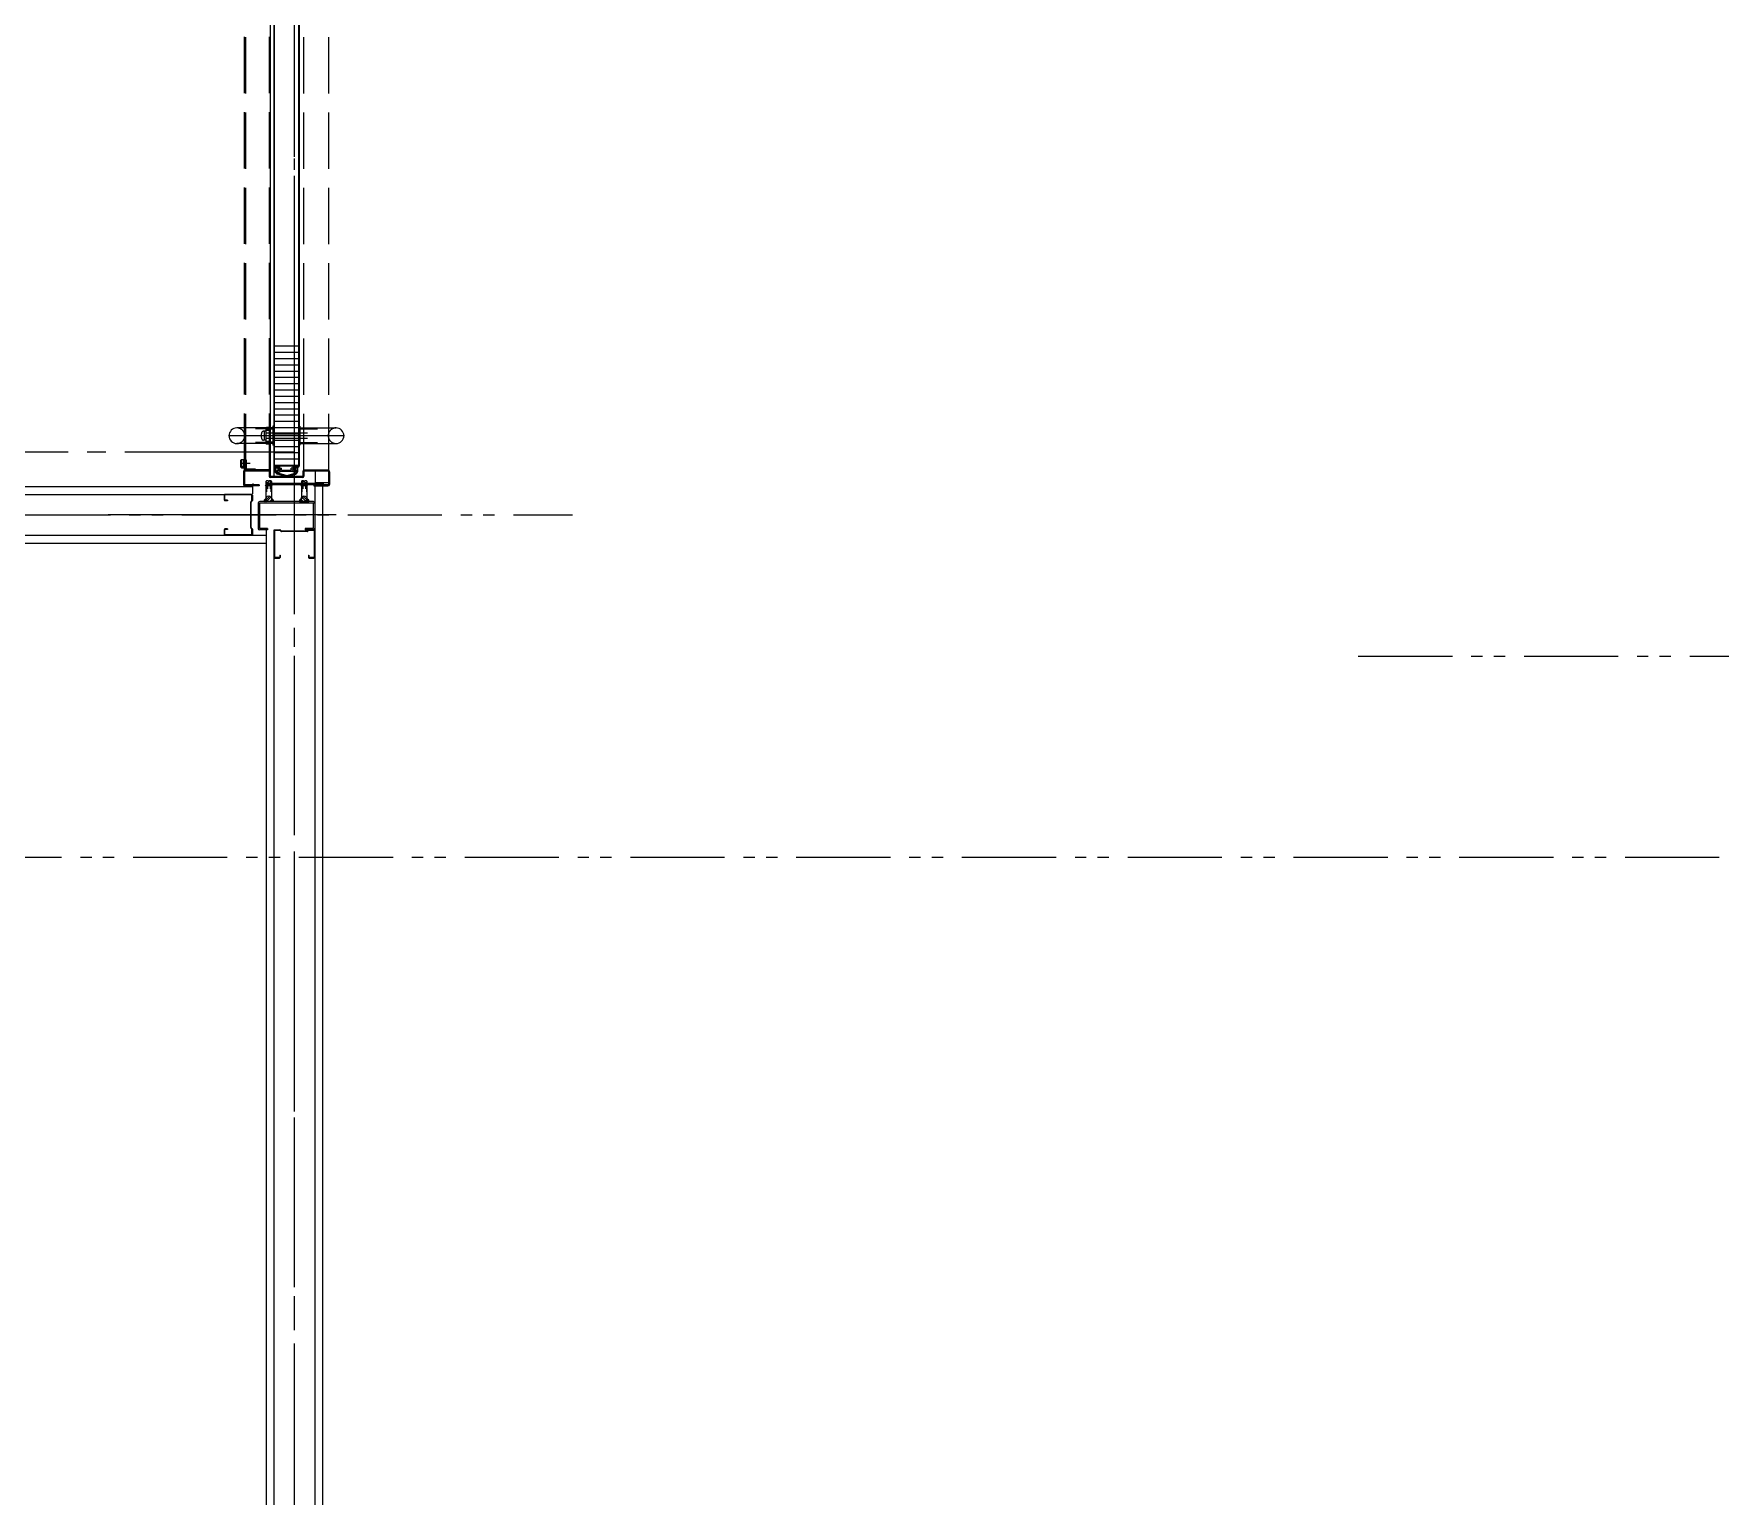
# Model space of a CAD drawing. Units: millimetres at full size. Extents: x -12803 to 120774, y -9413 to 101127.
# Drawn here: x 81859 to 84545, y 10533 to 12863 of the extents above; entities that cross this region are included whole.
import ezdxf

# ---------------------------------------------------------------- set-up
doc = ezdxf.new("R2010")
doc.units = ezdxf.units.MM
doc.header["$LTSCALE"] = 30
for name, pattern in [('CHAIN2', [12, 9, -1, 1, -1]), ('DASHED3', [4, 3, -1]), ('DOUBLE_CHAIN1', [8.8, 5, -1, 0.6, -0.6, 0.6, -1])]:
    doc.linetypes.add(name, pattern=pattern)
doc.layers.add('0-0_NoName', color=7, linetype='Continuous')
for name, color, linetype, lineweight in [('2-0_通芯', 7, 'DOUBLE_CHAIN1', 15), ('2-2_間仕切り芯', 7, 'DOUBLE_CHAIN1', 15), ('2-3_間仕切り', 7, 'Continuous', 15), ('2-A_建具', 7, 'Continuous', 15), ('3-2_AIHO08-壁芯', 7, 'CHAIN2', 15)]:
    doc.layers.add(name, color=color, linetype=linetype, lineweight=lineweight)

# ---------------------------------------------------------------- blocks, each defined once
blk = doc.blocks.new('グループ部品-732')
at = {"layer": '2-0_通芯'}
blk.add_line((74361.66, 11551.41), (120774.36, 11551.41), dxfattribs=at)
at = {"layer": '2-2_間仕切り芯'}
for p, q in [((82274.36, 20799.98), (82274.36, 5670.44)), ((77079.36, 12096.41), (82717.65, 12096.41)), ((83968.72, 11871.41), (92121.08, 11871.41))]:
    blk.add_line(p, q, dxfattribs=at)
at = {"layer": '2-3_間仕切り'}
for p, q in [((81689.36, 12141.41), (82207.76, 12141.41)), ((82306.86, 12142.41), (82306.86, 8986.41)), ((82319.36, 12142.41), (82319.36, 8986.41)), ((81689.36, 12128.91), (82207.76, 12128.91)), ((81689.36, 12063.91), (82229.36, 12063.91)), ((82229.36, 12072.41), (82229.36, 9328.91)), ((82241.86, 12072.41), (82241.86, 8986.41)), ((81689.36, 12051.41), (82229.36, 12051.41))]:
    blk.add_line(p, q, dxfattribs=at)
at = {"layer": '2-A_建具'}
for p, q in [((82242.46, 13121.41), (82242.46, 12173.41)), ((82281.26, 13121.41), (82281.26, 12173.41)), ((82281.86, 13121.11), (82281.86, 12173.71)), ((82235.86, 13097.41), (82235.86, 12157.41)), ((82241.86, 13103.81), (82241.86, 12157.41)), ((82241.86, 12373.78), (82241.86, 12173.71)), ((82281.26, 12364.91), (82242.46, 12364.91)), ((82281.26, 12354.91), (82242.46, 12354.91)), ((82281.26, 12344.91), (82242.46, 12344.91)), ((82281.26, 12334.91), (82242.46, 12334.91)), ((82281.26, 12324.91), (82242.46, 12324.91)), ((82281.26, 12314.91), (82242.46, 12314.91)), ((82281.26, 12304.91), (82242.46, 12304.91)), ((82281.26, 12294.91), (82242.46, 12294.91)), ((82281.26, 12284.91), (82242.46, 12284.91)), ((82281.26, 12274.91), (82242.46, 12274.91)), ((82281.26, 12264.91), (82242.46, 12264.91)), ((82281.26, 12254.91), (82242.46, 12254.91)), ((82354.36, 12222.41), (82169.36, 12222.41)), ((82240.36, 12234.91), (82182.86, 12234.91)), ((82240.36, 12237.41), (82240.36, 12207.41)), ((82241.86, 12237.41), (82240.36, 12237.41)), ((82281.26, 12244.91), (82242.46, 12244.91)), ((82281.26, 12234.91), (82242.46, 12234.91)), ((82281.86, 12237.41), (82283.36, 12237.41)), ((82281.86, 12237.41), (82281.86, 12207.41)), ((82283.36, 12237.41), (82283.36, 12207.41)), ((82283.36, 12234.91), (82340.86, 12234.91)), ((82240.36, 12209.91), (82182.86, 12209.91)), ((82241.86, 12207.41), (82240.36, 12207.41)), ((82281.26, 12214.91), (82242.46, 12214.91)), ((82281.26, 12204.91), (82242.46, 12204.91)), ((82281.26, 12194.91), (82242.46, 12194.91)), ((82274.36, 12196.13), (82274.36, 12003.03)), ((82281.86, 12207.41), (82283.36, 12207.41)), ((82283.36, 12209.91), (82340.86, 12209.91)), ((82233.46, 12167.41), (82195.76, 12167.41)), ((82281.26, 12184.91), (82242.46, 12184.91)), ((82281.26, 12174.91), (82242.46, 12174.91)), ((82249.36, 12173.41), (82242.46, 12173.41)), ((82242.61, 12173.91), (82242.61, 12174.41)), ((82249.36, 12172.81), (82242.76, 12172.81)), ((82243.86, 12172.41), (82247.86, 12172.41)), ((82243.86, 12166.19), (82243.86, 12172.41)), ((82245.06, 12171.21), (82247.86, 12171.21)), ((82245.06, 12168.41), (82245.06, 12171.21)), ((82247.86, 12171.21), (82247.86, 12172.41)), ((82247.86, 12171.06), (82247.86, 12167.91)), ((82247.86, 12167.41), (82252.11, 12167.41)), ((82247.86, 12166.41), (82247.86, 12167.41)), ((82248.36, 12167.41), (82249.86, 12167.91)), ((82248.7, 12172.05), (82250.36, 12172.41)), ((82248.86, 12171.06), (82250.96, 12171.52)), ((82249.11, 12169.11), (82249.11, 12170.41)), ((82249.36, 12172.81), (82249.36, 12173.41)), ((82249.61, 12170.91), (82254.11, 12170.91)), ((82249.61, 12168.61), (82252.11, 12168.61)), ((82250.36, 12172.41), (82250.36, 12173.91)), ((82251.36, 12172.01), (82251.36, 12173.91)), ((82272.36, 12173.91), (82251.36, 12173.91)), ((82252.11, 12167.41), (82252.11, 12168.61)), ((82254.11, 12167.41), (82254.11, 12170.91)), ((82254.11, 12167.41), (82269.61, 12167.41)), ((82269.61, 12167.41), (82269.61, 12170.91)), ((82274.11, 12170.91), (82269.61, 12170.91)), ((82271.61, 12167.41), (82271.61, 12168.61)), ((82274.11, 12168.61), (82271.61, 12168.61)), ((82272.36, 12172.01), (82272.36, 12173.91)), ((82274.86, 12171.06), (82272.75, 12171.52)), ((82276.11, 12173.91), (82273.36, 12173.91)), ((82273.36, 12172.41), (82273.36, 12173.91)), ((82275.02, 12172.05), (82273.36, 12172.41)), ((82274.36, 12172.81), (82274.36, 12173.41)), ((82281.26, 12173.41), (82274.36, 12173.41)), ((82280.96, 12172.81), (82274.36, 12172.81)), ((82274.61, 12169.11), (82274.61, 12170.41)), ((82279.86, 12172.41), (82275.86, 12172.41)), ((82275.86, 12171.21), (82275.86, 12172.41)), ((82278.66, 12171.21), (82275.86, 12171.21)), ((82275.86, 12171.06), (82275.86, 12167.91)), ((82276.11, 12173.41), (82276.11, 12173.91)), ((82278.66, 12168.41), (82278.66, 12171.21)), ((82279.86, 12166.19), (82279.86, 12172.41)), ((82281.11, 12173.91), (82281.11, 12174.41)), ((82307.56, 12167.41), (82288.86, 12167.41)), ((82327.96, 12167.41), (82290.26, 12167.41)), ((82193.36, 12165.01), (82193.36, 12144.81)), ((82234.26, 12165.81), (82194.96, 12165.81)), ((82194.96, 12165.81), (82194.96, 12144.01)), ((82218.36, 12144.01), (82194.96, 12144.01)), ((82218.36, 12142.41), (82195.76, 12142.41)), ((82207.76, 12142.41), (82207.76, 12129.91)), ((82208.36, 12146.31), (82208.36, 12144.01)), ((82218.36, 12144.01), (82218.36, 12142.41)), ((82229.15, 12149.31), (82229.15, 12121.91)), ((82230.15, 12148.16), (82230.15, 12132.9)), ((82231.65, 12147.82), (82231.65, 12137.56)), ((82233.75, 12144.01), (82233.65, 12144.01)), ((82234.26, 12165.81), (82234.26, 12158.21)), ((82235.65, 12150.8), (82235.65, 12137.56)), ((82235.86, 12165.01), (82235.86, 12157.41)), ((82287.06, 12155.81), (82236.66, 12155.81)), ((82237.15, 12150.47), (82237.15, 12132.9)), ((82238.15, 12149.31), (82238.15, 12121.91)), ((82245.36, 12166.41), (82247.86, 12166.41)), ((82245.36, 12164.91), (82251.86, 12164.91)), ((82261.31, 12157.49), (82247.5, 12161.38)), ((82261.31, 12159.04), (82247.91, 12162.83)), ((82251.86, 12164.91), (82251.86, 12165.91)), ((82251.86, 12165.91), (82271.86, 12165.91)), ((82262.4, 12159.04), (82275.81, 12162.83)), ((82262.4, 12157.49), (82276.21, 12161.38)), ((82271.86, 12164.91), (82271.86, 12165.91)), ((82278.36, 12164.91), (82271.86, 12164.91)), ((82278.36, 12166.41), (82275.86, 12166.41)), ((82285.56, 12149.31), (82285.56, 12121.91)), ((82286.56, 12150.47), (82286.56, 12132.9)), ((82288.06, 12150.8), (82288.06, 12137.56)), ((82289.46, 12165.81), (82289.46, 12158.21)), ((82328.76, 12165.81), (82289.46, 12165.81)), ((82289.96, 12144.01), (82290.06, 12144.01)), ((82292.06, 12147.82), (82292.06, 12137.56)), ((82293.56, 12148.16), (82293.56, 12132.9)), ((82294.56, 12149.31), (82294.56, 12121.91)), ((82305.36, 12144.01), (82305.36, 12142.41)), ((82328.76, 12144.01), (82305.36, 12144.01)), ((82305.36, 12142.41), (82327.96, 12142.41)), ((82320.36, 12146.31), (82320.36, 12144.01)), ((82328.76, 12165.81), (82328.76, 12144.01)), ((82330.36, 12165.01), (82330.36, 12144.81)), ((82162.76, 12127.71), (82162.76, 12120.11)), ((82163.56, 12120.01), (82163.56, 12127.81)), ((82206.66, 12128.11), (82163.86, 12128.11)), ((82167.76, 12119.71), (82163.86, 12119.71)), ((82206.56, 12128.91), (82163.96, 12128.91)), ((82167.76, 12118.91), (82163.96, 12118.91)), ((82167.76, 12119.71), (82167.76, 12118.91)), ((82204.96, 12076.08), (82204.96, 12116.74)), ((82206.87, 12119.15), (82205.31, 12117.59)), ((82205.76, 12076.03), (82205.76, 12116.79)), ((82207.4, 12118.56), (82205.84, 12117)), ((82206.96, 12119.37), (82206.96, 12127.81)), ((82207.76, 12127.71), (82207.76, 12119.41)), ((82216.86, 12115.01), (82216.86, 12074.81)), ((82219.16, 12114.61), (82219.16, 12075.21)), ((82304.46, 12117.41), (82219.26, 12117.41)), ((82304.06, 12115.11), (82219.66, 12115.11)), ((82226.18, 12117.8), (82229.27, 12120.89)), ((82241.11, 12117.41), (82226.19, 12117.41)), ((82226.21, 12118.54), (82229.17, 12121.5)), ((82226.47, 12119.51), (82228.56, 12121.6)), ((82226.5, 12117.41), (82229.43, 12120.35)), ((82227.21, 12117.41), (82229.65, 12119.85)), ((82227.91, 12117.41), (82229.91, 12119.41)), ((82228.62, 12117.41), (82230.22, 12119.01)), ((82229.33, 12117.41), (82230.56, 12118.64)), ((82229.56, 12120.04), (82235.52, 12126.01)), ((82230.03, 12117.41), (82230.94, 12118.32)), ((82230.74, 12117.41), (82231.37, 12118.03)), ((82230.78, 12118.44), (82237.12, 12124.78)), ((82231.45, 12117.41), (82231.83, 12117.79)), ((82235.86, 12117.41), (82235.47, 12117.79)), ((82236.56, 12117.41), (82235.94, 12118.03)), ((82237.27, 12117.41), (82236.36, 12118.32)), ((82237.98, 12117.41), (82236.75, 12118.64)), ((82238.69, 12117.41), (82237.09, 12119.01)), ((82239.39, 12117.41), (82237.39, 12119.41)), ((82240.1, 12117.41), (82237.66, 12119.85)), ((82240.81, 12117.41), (82237.87, 12120.35)), ((82241.13, 12117.8), (82238.04, 12120.89)), ((82241.09, 12118.54), (82238.13, 12121.5)), ((82240.83, 12119.51), (82238.74, 12121.6)), ((82282.58, 12117.8), (82285.68, 12120.89)), ((82282.6, 12117.41), (82297.52, 12117.41)), ((82282.62, 12118.54), (82285.58, 12121.5)), ((82282.88, 12119.51), (82284.97, 12121.6)), ((82282.91, 12117.41), (82285.84, 12120.35)), ((82283.61, 12117.41), (82286.06, 12119.85)), ((82284.32, 12117.41), (82286.32, 12119.41)), ((82285.03, 12117.41), (82286.62, 12119.01)), ((82285.73, 12117.41), (82286.97, 12118.64)), ((82286.44, 12117.41), (82287.35, 12118.32)), ((82292.93, 12118.44), (82286.59, 12124.78)), ((82287.15, 12117.41), (82287.77, 12118.03)), ((82287.86, 12117.41), (82288.24, 12117.79)), ((82294.16, 12120.04), (82288.19, 12126.01)), ((82292.26, 12117.41), (82291.88, 12117.79)), ((82292.97, 12117.41), (82292.35, 12118.03)), ((82293.68, 12117.41), (82292.77, 12118.32)), ((82294.39, 12117.41), (82293.15, 12118.64)), ((82295.09, 12117.41), (82293.5, 12119.01)), ((82295.8, 12117.41), (82293.8, 12119.41)), ((82296.51, 12117.41), (82294.06, 12119.85)), ((82297.21, 12117.41), (82294.28, 12120.35)), ((82297.53, 12117.8), (82294.44, 12120.89)), ((82297.5, 12118.54), (82294.54, 12121.5)), ((82297.24, 12119.51), (82295.15, 12121.6)), ((82304.56, 12114.61), (82304.56, 12075.21)), ((82306.86, 12115.01), (82306.86, 12074.81)), ((82341.01, 12096.41), (81977.89, 12096.41)), ((82162.76, 12072.71), (82162.76, 12065.11)), ((82163.56, 12065.01), (82163.56, 12072.81)), ((82167.76, 12073.11), (82163.86, 12073.11)), ((82206.66, 12064.71), (82163.86, 12064.71)), ((82167.76, 12073.91), (82163.96, 12073.91)), ((82206.56, 12063.91), (82163.96, 12063.91)), ((82167.76, 12073.91), (82167.76, 12073.11)), ((82205.31, 12075.23), (82206.87, 12073.67)), ((82205.84, 12075.82), (82207.4, 12074.26)), ((82206.96, 12065.01), (82206.96, 12073.45)), ((82207.76, 12073.41), (82207.76, 12065.11)), ((82231.86, 12072.41), (82219.26, 12072.41)), ((82231.86, 12074.71), (82219.66, 12074.71)), ((82231.86, 12074.71), (82231.86, 12072.41)), ((82241.86, 12063.91), (82241.86, 12028.61)), ((82242.66, 12071.31), (82242.66, 12028.51)), ((82251.4, 12071.61), (82242.96, 12071.61)), ((82243.06, 12072.41), (82251.36, 12072.41)), ((82251.61, 12071.52), (82253.17, 12069.96)), ((82252.21, 12072.06), (82253.77, 12070.5)), ((82294.73, 12070.41), (82253.98, 12070.41)), ((82294.69, 12069.61), (82254.02, 12069.61)), ((82291.86, 12074.71), (82291.86, 12072.41)), ((82304.06, 12074.71), (82291.86, 12074.71)), ((82305.66, 12072.41), (82291.86, 12072.41)), ((82294.94, 12070.5), (82296.5, 12072.06)), ((82295.54, 12069.96), (82297.1, 12071.52)), ((82305.76, 12071.61), (82297.31, 12071.61)), ((82306.06, 12071.31), (82306.06, 12028.51)), ((82306.86, 12071.21), (82306.86, 12028.61)), ((82250.76, 12028.21), (82242.96, 12028.21)), ((82243.06, 12027.41), (82250.66, 12027.41)), ((82251.06, 12032.41), (82251.06, 12028.51)), ((82251.06, 12032.41), (82251.86, 12032.41)), ((82251.86, 12032.41), (82251.86, 12028.61)), ((82296.86, 12032.41), (82296.86, 12028.61)), ((82296.86, 12032.41), (82297.66, 12032.41)), ((82297.66, 12032.41), (82297.66, 12028.51)), ((82305.76, 12028.21), (82297.96, 12028.21)), ((82298.06, 12027.41), (82305.66, 12027.41))]:
    blk.add_line(p, q, dxfattribs=at)
at = {"layer": '2-A_建具', "linetype": 'DASHED3'}
for p, q in [((82195.16, 12167.91), (82195.16, 13097.41)), ((82196.36, 13097.41), (82196.36, 12167.91)), ((82234.86, 12167.91), (82234.86, 13097.41)), ((82288.86, 13097.41), (82288.86, 12167.41)), ((82328.56, 13097.41), (82328.56, 12147.41)), ((82240.36, 12233.41), (82212.49, 12233.41)), ((82228.86, 12229.41), (82225.2, 12229.41)), ((82226.86, 12215.41), (82226.86, 12229.41)), ((82228.86, 12234.71), (82228.86, 12234.91)), ((82228.86, 12234.71), (82235.86, 12234.71)), ((82228.86, 12234.71), (82230.86, 12232.71)), ((82228.86, 12231.91), (82228.86, 12212.91)), ((82295.57, 12226.41), (82228.86, 12226.41)), ((82240.36, 12232.91), (82229.86, 12232.91)), ((82230.86, 12232.71), (82230.86, 12230.33)), ((82232.36, 12235.51), (82232.36, 12230.33)), ((82235.86, 12234.71), (82233.86, 12232.71)), ((82233.86, 12232.71), (82233.86, 12230.33)), ((82235.86, 12234.71), (82235.86, 12234.91)), ((82281.26, 12224.91), (82242.46, 12224.91)), ((82283.36, 12233.41), (82311.22, 12233.41)), ((82240.36, 12211.41), (82212.49, 12211.41)), ((82228.86, 12215.41), (82225.2, 12215.41)), ((82228.86, 12218.41), (82295.57, 12218.41)), ((82228.86, 12210.11), (82230.86, 12212.11)), ((82228.86, 12210.11), (82228.86, 12209.91)), ((82228.86, 12210.11), (82235.86, 12210.11)), ((82240.36, 12211.91), (82229.86, 12211.91)), ((82230.86, 12212.11), (82230.86, 12214.49)), ((82232.36, 12214.49), (82232.36, 12209.31)), ((82233.86, 12212.11), (82233.86, 12214.49)), ((82235.86, 12210.11), (82233.86, 12212.11)), ((82235.86, 12210.11), (82235.86, 12209.91)), ((82283.36, 12211.41), (82311.22, 12211.41)), ((82204.15, 12177.91), (82188.5, 12177.91)), ((82189.36, 12172.41), (82189.36, 12183.41)), ((82190.36, 12171.41), (82189.36, 12172.41)), ((82190.36, 12184.41), (82193.86, 12184.41)), ((82190.36, 12174.91), (82190.86, 12174.91)), ((82190.36, 12174.41), (82191.36, 12174.41)), ((82190.36, 12173.91), (82191.86, 12173.91)), ((82190.36, 12173.41), (82192.36, 12173.41)), ((82190.36, 12172.91), (82192.86, 12172.91)), ((82190.36, 12172.41), (82193.36, 12172.41)), ((82190.36, 12171.91), (82193.86, 12171.91)), ((82190.36, 12171.41), (82193.86, 12171.41)), ((82194.36, 12183.91), (82193.86, 12184.41)), ((82193.86, 12171.41), (82193.86, 12184.41)), ((82194.36, 12171.91), (82193.86, 12171.41)), ((82194.36, 12171.91), (82194.36, 12183.91)), ((82194.36, 12182.91), (82195.16, 12182.91)), ((82195.16, 12179.91), (82194.36, 12179.91)), ((82195.16, 12175.91), (82194.36, 12175.91)), ((82194.36, 12172.91), (82195.16, 12172.91)), ((82234.86, 12167.91), (82195.16, 12167.91)), ((82197.96, 12183.41), (82196.36, 12183.41)), ((82197.96, 12169.01), (82197.96, 12183.41)), ((82212.36, 12169.01), (82197.96, 12169.01)), ((82212.36, 12169.01), (82212.36, 12167.41)), ((82307.56, 12167.41), (82307.56, 12147.41)), ((82320.36, 12146.31), (82208.36, 12146.31)), ((82320.36, 12144.01), (82208.36, 12144.01)), ((82328.56, 12147.41), (82307.56, 12147.41))]:
    blk.add_line(p, q, dxfattribs=at)
blk.add_lwpolyline([(82189.36, 12183.41), (82190.36, 12184.41), (82190.36, 12171.41)], dxfattribs=at)
at = {"layer": '2-A_建具'}
for points in [[(82245.36, 12164.91), (82245.36, 12167.41), (82245.06, 12168.41)], [(82247.61, 12173.41), (82247.61, 12173.91), (82250.36, 12173.91)], [(82250.36, 12168.41), (82248.86, 12168.41), (82248.86, 12171.06)], [(82261.56, 12174.91), (82261.86, 12174.61), (82262.16, 12174.91)], [(82275.86, 12166.41), (82275.86, 12167.41), (82271.61, 12167.41)], [(82273.36, 12168.41), (82274.86, 12168.41), (82274.86, 12171.06)], [(82278.36, 12164.91), (82278.36, 12167.41), (82278.66, 12168.41)], [(82287.86, 12165.01), (82287.86, 12157.41), (82235.86, 12157.41)]]:
    blk.add_lwpolyline(points, dxfattribs=at)
for centre in [(82233.65, 12121.91), (82290.06, 12121.91)]:
    blk.add_circle(centre, 4.5, dxfattribs=at)
for centre, radius, start, end in [((82182.86, 12222.41), 12.5, 90, 270), ((82340.86, 12222.41), 12.5, 270, 90), ((82195.76, 12165.01), 2.4, 90, 180), ((82233.46, 12165.01), 2.4, 0, 90), ((82242.76, 12173.71), 0.9, 180, 270), ((82243.11, 12174.41), 0.5, 89.99996, 180.00004), ((82243.11, 12173.91), 0.5, 179.99996, 270.00004), ((82248.86, 12171.06), 1, 99.21899, 180), ((82248.36, 12167.91), 0.5, 180, 270), ((82249.61, 12170.41), 0.5, 90, 180), ((82249.61, 12169.11), 0.5, 180, 270), ((82250.36, 12167.91), 0.5, 180, 270), ((82250.36, 12167.91), 0.5, 0, 90), ((82250.86, 12172.01), 0.5, 282.33073, 0), ((82272.86, 12172.01), 0.5, 180, 257.66927), ((82273.36, 12167.91), 0.5, 90, 180), ((82273.36, 12167.91), 0.5, 180, 270), ((82274.11, 12170.41), 0.5, 0, 90), ((82274.11, 12169.11), 0.5, 270, 0), ((82274.86, 12171.06), 1, 0, 80.78101), ((82275.36, 12167.91), 0.5, 270, 0), ((82280.61, 12174.41), 0.5, 359.99996, 90.00004), ((82280.61, 12173.91), 0.5, 269.99996, 0.00004), ((82280.96, 12173.71), 0.9, 270, 0), ((82290.26, 12165.01), 2.4, 96.11992, 180), ((82327.96, 12165.01), 2.4, 0, 88.47871), ((82195.76, 12144.81), 2.4, 180, 270), ((82229.15, 12144.01), 1, 180, 0), ((82231.4, 12148.37), 2.44, 22.61986, 157.38014), ((82231.4, 12150.25), 2.44, 202.61986, 337.38014), ((82230.95, 12144.01), 1, 205.84193, 0), ((82232.75, 12144.01), 1, 205.84193, 0), ((82235.9, 12148.37), 2.44, 22.61986, 157.38014), ((82234.55, 12144.01), 1, 205.84193, 0), ((82236.66, 12158.21), 2.4, 180, 270), ((82236.35, 12144.01), 1, 205.84193, 0), ((82238.15, 12144.01), 1, 205.84193, 0), ((82248.86, 12166.19), 5, 180, 254.24546), ((82248.86, 12166.19), 3.5, 201.53229, 254.24546), ((82261.86, 12160.97), 2, 254.24546, 285.75454), ((82261.86, 12159.41), 2, 254.24546, 285.75454), ((82274.86, 12166.19), 3.5, 285.75454, 338.46771), ((82274.86, 12166.19), 5, 285.75454, 0), ((82285.56, 12144.01), 1, 180, 334.15807), ((82287.81, 12148.37), 2.44, 22.61986, 157.38014), ((82287.36, 12144.01), 1, 180, 334.15807), ((82287.06, 12158.21), 2.4, 270, 0), ((82289.16, 12144.01), 1, 180, 334.15807), ((82290.96, 12144.01), 1, 180, 334.15807), ((82292.31, 12148.37), 2.44, 22.61986, 157.38014), ((82292.31, 12150.25), 2.44, 202.61986, 337.38014), ((82292.76, 12144.01), 1, 180, 334.15807), ((82294.56, 12144.01), 1, 180, 0), ((82327.96, 12144.81), 2.4, 270, 0), ((82163.96, 12127.71), 1.2, 90, 180), ((82163.96, 12120.11), 1.2, 180, 270), ((82163.86, 12127.81), 0.3, 90, 180), ((82163.86, 12120.01), 0.3, 180, 270), ((82206.16, 12116.74), 1.2, 135, 180), ((82206.06, 12116.79), 0.3, 135, 180), ((82206.56, 12127.71), 1.2, 0, 90), ((82206.66, 12127.81), 0.3, 0, 90), ((82206.66, 12119.37), 0.3, 315, 0), ((82206.56, 12119.41), 1.2, 315, 0), ((82219.26, 12115.01), 2.4, 90, 180), ((82219.66, 12114.61), 0.5, 90, 180), ((82230.19, 12117.98), 4.02, 104.9838, 188.17994), ((82237.11, 12117.98), 4.02, 351.82006, 75.0162), ((82286.6, 12117.98), 4.02, 104.9838, 188.17994), ((82293.52, 12117.98), 4.02, 351.82006, 75.0162), ((82304.06, 12114.61), 0.5, 0, 90), ((82304.46, 12115.01), 2.4, 0, 90), ((82163.96, 12072.71), 1.2, 90, 180), ((82163.96, 12065.11), 1.2, 180, 270), ((82163.86, 12072.81), 0.3, 90, 180), ((82163.86, 12065.01), 0.3, 180, 270), ((82206.16, 12076.08), 1.2, 180, 225), ((82206.06, 12076.03), 0.3, 180, 225), ((82206.56, 12065.11), 1.2, 270, 0), ((82206.66, 12065.01), 0.3, 270, 0), ((82206.66, 12073.45), 0.3, 0, 45), ((82206.56, 12073.41), 1.2, 0, 45), ((82219.26, 12074.81), 2.4, 180, 270), ((82219.66, 12075.21), 0.5, 180, 270), ((82243.06, 12071.21), 1.2, 90, 180), ((82242.96, 12071.31), 0.3, 90, 180), ((82251.36, 12071.21), 1.2, 45, 90), ((82251.4, 12071.31), 0.3, 45, 90), ((82254.02, 12070.81), 1.2, 225, 270), ((82253.98, 12070.71), 0.3, 225, 270), ((82294.69, 12070.81), 1.2, 270, 315), ((82294.73, 12070.71), 0.3, 270, 315), ((82297.35, 12071.21), 1.2, 90, 135), ((82297.31, 12071.31), 0.3, 90, 135), ((82304.06, 12075.21), 0.5, 270, 0), ((82304.46, 12074.81), 2.4, 270, 0), ((82305.66, 12071.21), 1.2, 0, 90), ((82305.76, 12071.31), 0.3, 0, 90), ((82243.06, 12028.61), 1.2, 180, 270), ((82242.96, 12028.51), 0.3, 180, 270), ((82250.66, 12028.61), 1.2, 270, 0), ((82250.76, 12028.51), 0.3, 270, 0), ((82298.06, 12028.61), 1.2, 180, 270), ((82297.96, 12028.51), 0.3, 180, 270), ((82305.66, 12028.61), 1.2, 270, 0), ((82305.76, 12028.51), 0.3, 270, 0)]:
    blk.add_arc(centre, radius, start, end, dxfattribs=at)
at = {"layer": '2-A_建具', "linetype": 'DASHED3'}
for centre, radius, start, end in [((82182.86, 12222.41), 12.5, 270, 90), ((82239.66, 12222.41), 18, 164.53399, 195.46601), ((82225.2, 12226.41), 3, 90, 164.53399), ((82232.36, 12225), 10.51, 70.54484, 109.45516), ((82229.86, 12231.91), 1, 90, 180), ((82340.86, 12222.41), 12.5, 90, 270), ((82225.2, 12218.41), 3, 195.46601, 270), ((82229.86, 12212.91), 1, 180, 270), ((82232.36, 12219.82), 10.51, 250.54484, 289.45516), ((82198.76, 12169.81), 2.4, 180, 270)]:
    blk.add_arc(centre, radius, start, end, dxfattribs=at)
at = {"layer": '3-2_AIHO08-壁芯'}
blk.add_line((82274.36, 12196.41), (79299.36, 12196.41), dxfattribs=at)
blk.add_lwpolyline([(82274.36, 19596.41), (82274.36, 13296.41), (82274.36, 6996.41)], dxfattribs=at)
blk = doc.blocks.new('グループ部品-763')
at = {"layer": '2-A_建具'}
for p, q in [((82242.46, 13121.41), (82242.46, 12173.41)), ((82281.26, 13121.41), (82281.26, 12173.41)), ((82281.86, 13121.11), (82281.86, 12173.71)), ((82235.86, 13097.41), (82235.86, 12157.41)), ((82241.86, 13103.81), (82241.86, 12157.41)), ((82241.86, 12373.78), (82241.86, 12173.71)), ((82281.26, 12364.91), (82242.46, 12364.91)), ((82281.26, 12354.91), (82242.46, 12354.91)), ((82281.26, 12344.91), (82242.46, 12344.91)), ((82281.26, 12334.91), (82242.46, 12334.91)), ((82281.26, 12324.91), (82242.46, 12324.91)), ((82281.26, 12314.91), (82242.46, 12314.91)), ((82281.26, 12304.91), (82242.46, 12304.91)), ((82281.26, 12294.91), (82242.46, 12294.91)), ((82281.26, 12284.91), (82242.46, 12284.91)), ((82281.26, 12274.91), (82242.46, 12274.91)), ((82281.26, 12264.91), (82242.46, 12264.91)), ((82281.26, 12254.91), (82242.46, 12254.91)), ((82354.36, 12222.41), (82169.36, 12222.41)), ((82240.36, 12234.91), (82182.86, 12234.91)), ((82240.36, 12237.41), (82240.36, 12207.41)), ((82241.86, 12237.41), (82240.36, 12237.41)), ((82281.26, 12244.91), (82242.46, 12244.91)), ((82281.26, 12234.91), (82242.46, 12234.91)), ((82281.86, 12237.41), (82283.36, 12237.41)), ((82281.86, 12237.41), (82281.86, 12207.41)), ((82283.36, 12237.41), (82283.36, 12207.41)), ((82283.36, 12234.91), (82340.86, 12234.91)), ((82240.36, 12209.91), (82182.86, 12209.91)), ((82241.86, 12207.41), (82240.36, 12207.41)), ((82281.26, 12214.91), (82242.46, 12214.91)), ((82281.26, 12204.91), (82242.46, 12204.91)), ((82281.26, 12194.91), (82242.46, 12194.91)), ((82281.86, 12207.41), (82283.36, 12207.41)), ((82283.36, 12209.91), (82340.86, 12209.91)), ((82233.46, 12167.41), (82195.76, 12167.41)), ((82281.26, 12184.91), (82242.46, 12184.91)), ((82281.26, 12174.91), (82242.46, 12174.91)), ((82249.36, 12173.41), (82242.46, 12173.41)), ((82242.61, 12173.91), (82242.61, 12174.41)), ((82249.36, 12172.81), (82242.76, 12172.81)), ((82243.86, 12172.41), (82247.86, 12172.41)), ((82243.86, 12166.19), (82243.86, 12172.41)), ((82245.06, 12171.21), (82247.86, 12171.21)), ((82245.06, 12168.41), (82245.06, 12171.21)), ((82247.86, 12171.21), (82247.86, 12172.41)), ((82247.86, 12171.06), (82247.86, 12167.91)), ((82247.86, 12167.41), (82252.11, 12167.41)), ((82247.86, 12166.41), (82247.86, 12167.41)), ((82248.36, 12167.41), (82249.86, 12167.91)), ((82248.7, 12172.05), (82250.36, 12172.41)), ((82248.86, 12171.06), (82250.96, 12171.52)), ((82249.11, 12169.11), (82249.11, 12170.41)), ((82249.36, 12172.81), (82249.36, 12173.41)), ((82249.61, 12170.91), (82254.11, 12170.91)), ((82249.61, 12168.61), (82252.11, 12168.61)), ((82250.36, 12172.41), (82250.36, 12173.91)), ((82251.36, 12172.01), (82251.36, 12173.91)), ((82272.36, 12173.91), (82251.36, 12173.91)), ((82252.11, 12167.41), (82252.11, 12168.61)), ((82254.11, 12167.41), (82254.11, 12170.91)), ((82254.11, 12167.41), (82269.61, 12167.41)), ((82269.61, 12167.41), (82269.61, 12170.91)), ((82274.11, 12170.91), (82269.61, 12170.91)), ((82271.61, 12167.41), (82271.61, 12168.61)), ((82274.11, 12168.61), (82271.61, 12168.61)), ((82272.36, 12172.01), (82272.36, 12173.91)), ((82274.86, 12171.06), (82272.75, 12171.52)), ((82276.11, 12173.91), (82273.36, 12173.91)), ((82273.36, 12172.41), (82273.36, 12173.91)), ((82275.02, 12172.05), (82273.36, 12172.41)), ((82274.36, 12172.81), (82274.36, 12173.41)), ((82281.26, 12173.41), (82274.36, 12173.41)), ((82280.96, 12172.81), (82274.36, 12172.81)), ((82274.61, 12169.11), (82274.61, 12170.41)), ((82279.86, 12172.41), (82275.86, 12172.41)), ((82275.86, 12171.21), (82275.86, 12172.41)), ((82278.66, 12171.21), (82275.86, 12171.21)), ((82275.86, 12171.06), (82275.86, 12167.91)), ((82276.11, 12173.41), (82276.11, 12173.91)), ((82278.66, 12168.41), (82278.66, 12171.21)), ((82279.86, 12166.19), (82279.86, 12172.41)), ((82281.11, 12173.91), (82281.11, 12174.41)), ((82307.56, 12167.41), (82288.86, 12167.41)), ((82327.96, 12167.41), (82290.26, 12167.41)), ((82193.36, 12165.01), (82193.36, 12144.81)), ((82234.26, 12165.81), (82194.96, 12165.81)), ((82194.96, 12165.81), (82194.96, 12144.01)), ((82218.36, 12144.01), (82194.96, 12144.01)), ((82218.36, 12142.41), (82195.76, 12142.41)), ((82207.76, 12142.41), (82207.76, 12129.91)), ((82208.36, 12146.31), (82208.36, 12144.01)), ((82218.36, 12144.01), (82218.36, 12142.41)), ((82229.15, 12149.31), (82229.15, 12121.91)), ((82230.15, 12148.16), (82230.15, 12132.9)), ((82231.65, 12147.82), (82231.65, 12137.56)), ((82233.75, 12144.01), (82233.65, 12144.01)), ((82234.26, 12165.81), (82234.26, 12158.21)), ((82235.65, 12150.8), (82235.65, 12137.56)), ((82235.86, 12165.01), (82235.86, 12157.41)), ((82287.06, 12155.81), (82236.66, 12155.81)), ((82237.15, 12150.47), (82237.15, 12132.9)), ((82238.15, 12149.31), (82238.15, 12121.91)), ((82245.36, 12166.41), (82247.86, 12166.41)), ((82245.36, 12164.91), (82251.86, 12164.91)), ((82261.31, 12157.49), (82247.5, 12161.38)), ((82261.31, 12159.04), (82247.91, 12162.83)), ((82251.86, 12164.91), (82251.86, 12165.91)), ((82251.86, 12165.91), (82271.86, 12165.91)), ((82262.4, 12159.04), (82275.81, 12162.83)), ((82262.4, 12157.49), (82276.21, 12161.38)), ((82271.86, 12164.91), (82271.86, 12165.91)), ((82278.36, 12164.91), (82271.86, 12164.91)), ((82278.36, 12166.41), (82275.86, 12166.41)), ((82285.56, 12149.31), (82285.56, 12121.91)), ((82286.56, 12150.47), (82286.56, 12132.9)), ((82288.06, 12150.8), (82288.06, 12137.56)), ((82289.46, 12165.81), (82289.46, 12158.21)), ((82328.76, 12165.81), (82289.46, 12165.81)), ((82289.96, 12144.01), (82290.06, 12144.01)), ((82292.06, 12147.82), (82292.06, 12137.56)), ((82293.56, 12148.16), (82293.56, 12132.9)), ((82294.56, 12149.31), (82294.56, 12121.91)), ((82305.36, 12144.01), (82305.36, 12142.41)), ((82328.76, 12144.01), (82305.36, 12144.01)), ((82305.36, 12142.41), (82327.96, 12142.41)), ((82320.36, 12146.31), (82320.36, 12144.01)), ((82328.76, 12165.81), (82328.76, 12144.01)), ((82330.36, 12165.01), (82330.36, 12144.81)), ((82162.76, 12127.71), (82162.76, 12120.11)), ((82163.56, 12120.01), (82163.56, 12127.81)), ((82206.66, 12128.11), (82163.86, 12128.11)), ((82167.76, 12119.71), (82163.86, 12119.71)), ((82206.56, 12128.91), (82163.96, 12128.91)), ((82167.76, 12118.91), (82163.96, 12118.91)), ((82167.76, 12119.71), (82167.76, 12118.91)), ((82204.96, 12076.08), (82204.96, 12116.74)), ((82206.87, 12119.15), (82205.31, 12117.59)), ((82205.76, 12076.03), (82205.76, 12116.79)), ((82207.4, 12118.56), (82205.84, 12117)), ((82206.96, 12119.37), (82206.96, 12127.81)), ((82207.76, 12127.71), (82207.76, 12119.41)), ((82216.86, 12115.01), (82216.86, 12074.81)), ((82219.16, 12114.61), (82219.16, 12075.21)), ((82304.46, 12117.41), (82219.26, 12117.41)), ((82304.06, 12115.11), (82219.66, 12115.11)), ((82226.18, 12117.8), (82229.27, 12120.89)), ((82241.11, 12117.41), (82226.19, 12117.41)), ((82226.21, 12118.54), (82229.17, 12121.5)), ((82226.47, 12119.51), (82228.56, 12121.6)), ((82226.5, 12117.41), (82229.43, 12120.35)), ((82227.21, 12117.41), (82229.65, 12119.85)), ((82227.91, 12117.41), (82229.91, 12119.41)), ((82228.62, 12117.41), (82230.22, 12119.01)), ((82229.33, 12117.41), (82230.56, 12118.64)), ((82229.56, 12120.04), (82235.52, 12126.01)), ((82230.03, 12117.41), (82230.94, 12118.32)), ((82230.74, 12117.41), (82231.37, 12118.03)), ((82230.78, 12118.44), (82237.12, 12124.78)), ((82231.45, 12117.41), (82231.83, 12117.79)), ((82235.86, 12117.41), (82235.47, 12117.79)), ((82236.56, 12117.41), (82235.94, 12118.03)), ((82237.27, 12117.41), (82236.36, 12118.32)), ((82237.98, 12117.41), (82236.75, 12118.64)), ((82238.69, 12117.41), (82237.09, 12119.01)), ((82239.39, 12117.41), (82237.39, 12119.41)), ((82240.1, 12117.41), (82237.66, 12119.85)), ((82240.81, 12117.41), (82237.87, 12120.35)), ((82241.13, 12117.8), (82238.04, 12120.89)), ((82241.09, 12118.54), (82238.13, 12121.5)), ((82240.83, 12119.51), (82238.74, 12121.6)), ((82282.58, 12117.8), (82285.68, 12120.89)), ((82282.6, 12117.41), (82297.52, 12117.41)), ((82282.62, 12118.54), (82285.58, 12121.5)), ((82282.88, 12119.51), (82284.97, 12121.6)), ((82282.91, 12117.41), (82285.84, 12120.35)), ((82283.61, 12117.41), (82286.06, 12119.85)), ((82284.32, 12117.41), (82286.32, 12119.41)), ((82285.03, 12117.41), (82286.62, 12119.01)), ((82285.73, 12117.41), (82286.97, 12118.64)), ((82286.44, 12117.41), (82287.35, 12118.32)), ((82292.93, 12118.44), (82286.59, 12124.78)), ((82287.15, 12117.41), (82287.77, 12118.03)), ((82287.86, 12117.41), (82288.24, 12117.79)), ((82294.16, 12120.04), (82288.19, 12126.01)), ((82292.26, 12117.41), (82291.88, 12117.79)), ((82292.97, 12117.41), (82292.35, 12118.03)), ((82293.68, 12117.41), (82292.77, 12118.32)), ((82294.39, 12117.41), (82293.15, 12118.64)), ((82295.09, 12117.41), (82293.5, 12119.01)), ((82295.8, 12117.41), (82293.8, 12119.41)), ((82296.51, 12117.41), (82294.06, 12119.85)), ((82297.21, 12117.41), (82294.28, 12120.35)), ((82297.53, 12117.8), (82294.44, 12120.89)), ((82297.5, 12118.54), (82294.54, 12121.5)), ((82297.24, 12119.51), (82295.15, 12121.6)), ((82304.56, 12114.61), (82304.56, 12075.21)), ((82306.86, 12115.01), (82306.86, 12074.81)), ((82341.01, 12096.41), (81977.89, 12096.41)), ((82162.76, 12072.71), (82162.76, 12065.11)), ((82163.56, 12065.01), (82163.56, 12072.81)), ((82167.76, 12073.11), (82163.86, 12073.11)), ((82206.66, 12064.71), (82163.86, 12064.71)), ((82167.76, 12073.91), (82163.96, 12073.91)), ((82206.56, 12063.91), (82163.96, 12063.91)), ((82167.76, 12073.91), (82167.76, 12073.11)), ((82205.31, 12075.23), (82206.87, 12073.67)), ((82205.84, 12075.82), (82207.4, 12074.26)), ((82206.96, 12065.01), (82206.96, 12073.45)), ((82207.76, 12073.41), (82207.76, 12065.11)), ((82231.86, 12072.41), (82219.26, 12072.41)), ((82231.86, 12074.71), (82219.66, 12074.71)), ((82231.86, 12074.71), (82231.86, 12072.41)), ((82242.66, 12071.31), (82242.66, 12028.51)), ((82251.4, 12071.61), (82242.96, 12071.61)), ((82243.06, 12072.41), (82251.36, 12072.41)), ((82251.61, 12071.52), (82253.17, 12069.96)), ((82252.21, 12072.06), (82253.77, 12070.5)), ((82294.73, 12070.41), (82253.98, 12070.41)), ((82294.69, 12069.61), (82254.02, 12069.61)), ((82291.86, 12074.71), (82291.86, 12072.41)), ((82304.06, 12074.71), (82291.86, 12074.71)), ((82305.66, 12072.41), (82291.86, 12072.41)), ((82294.94, 12070.5), (82296.5, 12072.06)), ((82295.54, 12069.96), (82297.1, 12071.52)), ((82305.76, 12071.61), (82297.31, 12071.61)), ((82306.06, 12071.31), (82306.06, 12028.51)), ((82306.86, 12071.21), (82306.86, 12028.61)), ((82250.76, 12028.21), (82242.96, 12028.21)), ((82243.06, 12027.41), (82250.66, 12027.41)), ((82251.06, 12032.41), (82251.06, 12028.51)), ((82251.06, 12032.41), (82251.86, 12032.41)), ((82251.86, 12032.41), (82251.86, 12028.61)), ((82296.86, 12032.41), (82296.86, 12028.61)), ((82296.86, 12032.41), (82297.66, 12032.41)), ((82297.66, 12032.41), (82297.66, 12028.51)), ((82305.76, 12028.21), (82297.96, 12028.21)), ((82298.06, 12027.41), (82305.66, 12027.41))]:
    blk.add_line(p, q, dxfattribs=at)
at = {"layer": '2-A_建具', "linetype": 'DASHED3'}
for p, q in [((82195.16, 12167.91), (82195.16, 13097.41)), ((82281.26, 12224.91), (82242.46, 12224.91)), ((82204.15, 12177.91), (82188.5, 12177.91)), ((82189.36, 12172.41), (82189.36, 12183.41)), ((82190.36, 12184.41), (82193.86, 12184.41)), ((82190.36, 12174.91), (82190.86, 12174.91)), ((82190.36, 12174.41), (82191.36, 12174.41)), ((82190.36, 12173.91), (82191.86, 12173.91)), ((82190.36, 12173.41), (82192.36, 12173.41)), ((82190.36, 12172.91), (82192.86, 12172.91)), ((82190.36, 12172.41), (82193.36, 12172.41)), ((82190.36, 12171.91), (82193.86, 12171.91)), ((82190.36, 12171.41), (82193.86, 12171.41)), ((82194.36, 12171.91), (82194.36, 12183.91)), ((82194.36, 12182.91), (82195.16, 12182.91)), ((82194.36, 12172.91), (82195.16, 12172.91)), ((82197.96, 12183.41), (82196.36, 12183.41)), ((82307.56, 12167.41), (82307.56, 12147.41)), ((82320.36, 12146.31), (82208.36, 12146.31)), ((82320.36, 12144.01), (82208.36, 12144.01)), ((82328.56, 12147.41), (82307.56, 12147.41))]:
    blk.add_line(p, q, dxfattribs=at)
at = {"layer": '2-A_建具'}
for points in [[(82245.36, 12164.91), (82245.36, 12167.41), (82245.06, 12168.41)], [(82247.61, 12173.41), (82247.61, 12173.91), (82250.36, 12173.91)], [(82250.36, 12168.41), (82248.86, 12168.41), (82248.86, 12171.06)], [(82261.56, 12174.91), (82261.86, 12174.61), (82262.16, 12174.91)], [(82275.86, 12166.41), (82275.86, 12167.41), (82271.61, 12167.41)], [(82273.36, 12168.41), (82274.86, 12168.41), (82274.86, 12171.06)], [(82278.36, 12164.91), (82278.36, 12167.41), (82278.66, 12168.41)], [(82287.86, 12165.01), (82287.86, 12157.41), (82235.86, 12157.41)]]:
    blk.add_lwpolyline(points, dxfattribs=at)
for centre in [(82233.65, 12121.91), (82290.06, 12121.91)]:
    blk.add_circle(centre, 4.5, dxfattribs=at)
for centre, radius, start, end in [((82182.86, 12222.41), 12.5, 90, 270), ((82340.86, 12222.41), 12.5, 270, 90), ((82195.76, 12165.01), 2.4, 90, 180), ((82233.46, 12165.01), 2.4, 0, 90), ((82242.76, 12173.71), 0.9, 180, 270), ((82243.11, 12174.41), 0.5, 89.99996, 180.00004), ((82243.11, 12173.91), 0.5, 179.99996, 270.00004), ((82248.86, 12171.06), 1, 99.21899, 180), ((82248.36, 12167.91), 0.5, 180, 270), ((82249.61, 12170.41), 0.5, 90, 180), ((82249.61, 12169.11), 0.5, 180, 270), ((82250.36, 12167.91), 0.5, 180, 270), ((82250.36, 12167.91), 0.5, 0, 90), ((82250.86, 12172.01), 0.5, 282.33073, 0), ((82272.86, 12172.01), 0.5, 180, 257.66927), ((82273.36, 12167.91), 0.5, 90, 180), ((82273.36, 12167.91), 0.5, 180, 270), ((82274.11, 12170.41), 0.5, 0, 90), ((82274.11, 12169.11), 0.5, 270, 0), ((82274.86, 12171.06), 1, 0, 80.78101), ((82275.36, 12167.91), 0.5, 270, 0), ((82280.61, 12174.41), 0.5, 359.99996, 90.00004), ((82280.61, 12173.91), 0.5, 269.99996, 0.00004), ((82280.96, 12173.71), 0.9, 270, 0), ((82290.26, 12165.01), 2.4, 96.11992, 180), ((82327.96, 12165.01), 2.4, 0, 88.47871), ((82195.76, 12144.81), 2.4, 180, 270), ((82229.15, 12144.01), 1, 180, 0), ((82231.4, 12148.37), 2.44, 22.61986, 157.38014), ((82231.4, 12150.25), 2.44, 202.61986, 337.38014), ((82230.95, 12144.01), 1, 205.84193, 0), ((82232.75, 12144.01), 1, 205.84193, 0), ((82235.9, 12148.37), 2.44, 22.61986, 157.38014), ((82234.55, 12144.01), 1, 205.84193, 0), ((82236.66, 12158.21), 2.4, 180, 270), ((82236.35, 12144.01), 1, 205.84193, 0), ((82238.15, 12144.01), 1, 205.84193, 0), ((82248.86, 12166.19), 5, 180, 254.24546), ((82248.86, 12166.19), 3.5, 201.53229, 254.24546), ((82261.86, 12160.97), 2, 254.24546, 285.75454), ((82261.86, 12159.41), 2, 254.24546, 285.75454), ((82274.86, 12166.19), 3.5, 285.75454, 338.46771), ((82274.86, 12166.19), 5, 285.75454, 0), ((82285.56, 12144.01), 1, 180, 334.15807), ((82287.81, 12148.37), 2.44, 22.61986, 157.38014), ((82287.36, 12144.01), 1, 180, 334.15807), ((82287.06, 12158.21), 2.4, 270, 0), ((82289.16, 12144.01), 1, 180, 334.15807), ((82290.96, 12144.01), 1, 180, 334.15807), ((82292.31, 12148.37), 2.44, 22.61986, 157.38014), ((82292.31, 12150.25), 2.44, 202.61986, 337.38014), ((82292.76, 12144.01), 1, 180, 334.15807), ((82294.56, 12144.01), 1, 180, 0), ((82327.96, 12144.81), 2.4, 270, 0), ((82163.96, 12127.71), 1.2, 90, 180), ((82163.96, 12120.11), 1.2, 180, 270), ((82163.86, 12127.81), 0.3, 90, 180), ((82163.86, 12120.01), 0.3, 180, 270), ((82206.16, 12116.74), 1.2, 135, 180), ((82206.06, 12116.79), 0.3, 135, 180), ((82206.56, 12127.71), 1.2, 0, 90), ((82206.66, 12127.81), 0.3, 0, 90), ((82206.66, 12119.37), 0.3, 315, 0), ((82206.56, 12119.41), 1.2, 315, 0), ((82219.26, 12115.01), 2.4, 90, 180), ((82219.66, 12114.61), 0.5, 90, 180), ((82230.19, 12117.98), 4.02, 104.9838, 188.17994), ((82237.11, 12117.98), 4.02, 351.82006, 75.0162), ((82286.6, 12117.98), 4.02, 104.9838, 188.17994), ((82293.52, 12117.98), 4.02, 351.82006, 75.0162), ((82304.06, 12114.61), 0.5, 0, 90), ((82304.46, 12115.01), 2.4, 0, 90), ((82163.96, 12072.71), 1.2, 90, 180), ((82163.96, 12065.11), 1.2, 180, 270), ((82163.86, 12072.81), 0.3, 90, 180), ((82163.86, 12065.01), 0.3, 180, 270), ((82206.16, 12076.08), 1.2, 180, 225), ((82206.06, 12076.03), 0.3, 180, 225), ((82206.56, 12065.11), 1.2, 270, 0), ((82206.66, 12065.01), 0.3, 270, 0), ((82206.66, 12073.45), 0.3, 0, 45), ((82206.56, 12073.41), 1.2, 0, 45), ((82219.26, 12074.81), 2.4, 180, 270), ((82219.66, 12075.21), 0.5, 180, 270), ((82243.06, 12071.21), 1.2, 90, 180), ((82242.96, 12071.31), 0.3, 90, 180), ((82251.36, 12071.21), 1.2, 45, 90), ((82251.4, 12071.31), 0.3, 45, 90), ((82254.02, 12070.81), 1.2, 225, 270), ((82253.98, 12070.71), 0.3, 225, 270), ((82294.69, 12070.81), 1.2, 270, 315), ((82294.73, 12070.71), 0.3, 270, 315), ((82297.35, 12071.21), 1.2, 90, 135), ((82297.31, 12071.31), 0.3, 90, 135), ((82304.06, 12075.21), 0.5, 270, 0), ((82304.46, 12074.81), 2.4, 270, 0), ((82305.66, 12071.21), 1.2, 0, 90), ((82305.76, 12071.31), 0.3, 0, 90), ((82243.06, 12028.61), 1.2, 180, 270), ((82242.96, 12028.51), 0.3, 180, 270), ((82250.66, 12028.61), 1.2, 270, 0), ((82250.76, 12028.51), 0.3, 270, 0), ((82298.06, 12028.61), 1.2, 180, 270), ((82297.96, 12028.51), 0.3, 180, 270), ((82305.66, 12028.61), 1.2, 270, 0), ((82305.76, 12028.51), 0.3, 270, 0)]:
    blk.add_arc(centre, radius, start, end, dxfattribs=at)
at = {"layer": '3-2_AIHO08-壁芯'}
blk.add_line((82274.36, 12196.41), (79299.36, 12196.41), dxfattribs=at)
blk.add_lwpolyline([(82274.36, 19596.41), (82274.36, 13296.41), (82274.36, 6996.41)], dxfattribs=at)

msp = doc.modelspace()

# ---------------------------------------------------------------- linework, layer by layer
at = {"layer": '2-A_建具', "linetype": 'DASHED3'}
msp.add_line((82195.16, 12179.91), (82194.36, 12179.91), dxfattribs=at)

# ---------------------------------------------------------------- block references
at = {"layer": '0-0_NoName'}
for name in ['グループ部品-732', 'グループ部品-763']:
    msp.add_blockref(name, (0, 0), dxfattribs=at)

doc.saveas('drawing.dxf')
